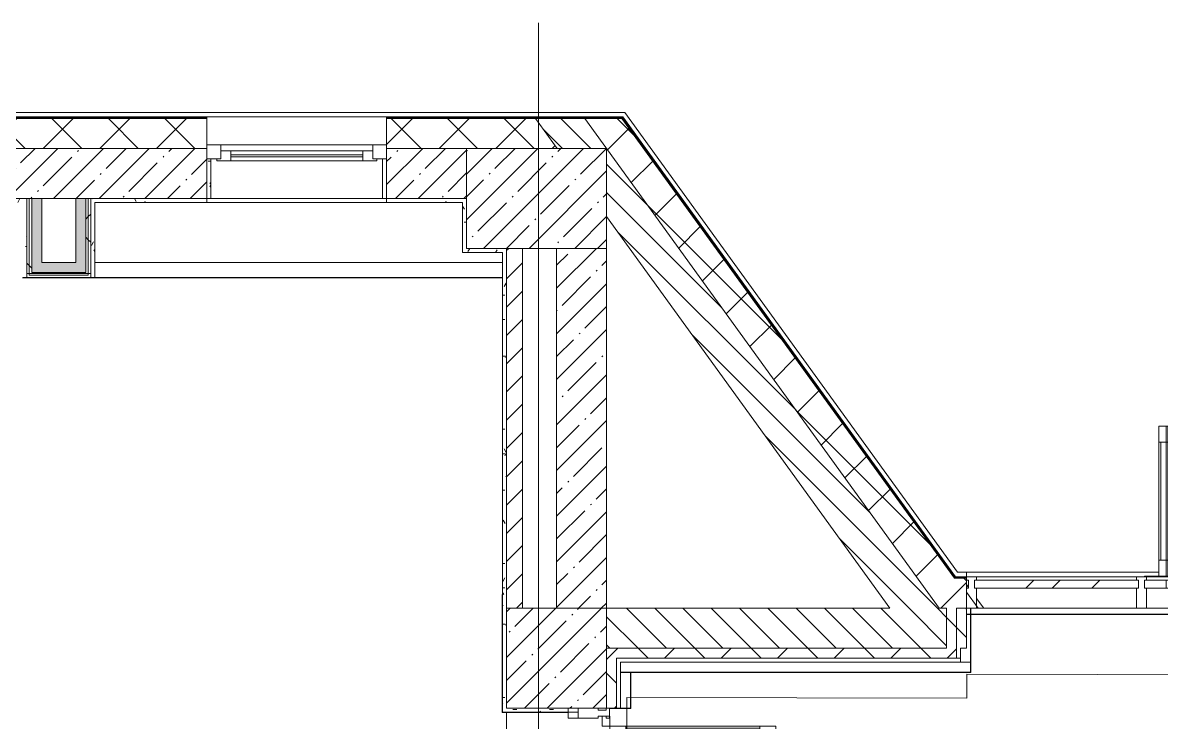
# Model space of a CAD drawing. Header units: millimetres. Extents: x -249154 to 415037, y -45458 to 354837.
# Drawn here: x 108195 to 113889, y 18394 to 21892 of the extents above; entities that cross this region are included whole.
import ezdxf

# ---------------------------------------------------------------- set-up
doc = ezdxf.new("R2010")
doc.units = ezdxf.units.MM
for name, color, linetype, lineweight in [('A-AREA-BNDY', 7, 'Continuous', 5), ('A-DETL-GENF', 7, 'Continuous', 9), ('A-FLOR', 7, 'Continuous', 9), ('A-GLAZ', 7, 'Continuous', 9), ('A-GLAZ-1', 7, 'Continuous', 5), ('A-GLAZ-CURT', 7, 'Continuous', 9), ('A-GLAZ-CURT-1', 7, 'Continuous', 5), ('A-GLAZ-CURT-2', 7, 'Continuous', 20), ('A-GLAZ-CWMG', 7, 'Continuous', 9), ('A-GLAZ-CWMG-1', 7, 'Continuous', 20), ('A-WALL', 7, 'Continuous', 5), ('I-WALL', 7, 'Continuous', 5), ('S-COLS', 7, 'Continuous', 9), ('S-COLS-1', 7, 'Continuous', 5), ('Оси', 7, 'Continuous', 9)]:
    doc.layers.add(name, color=color, linetype=linetype, lineweight=lineweight)
for name, color, linetype, lineweight, true_color in [('A-DOOR-1', 7, 'Continuous', 5, 0xc0c0c0), ('A-WALL-1', 9, 'Continuous', 5, 0x808080), ('A-WALL-FNSH-1', 9, 'Continuous', 5, 0x808080)]:
    doc.layers.add(name, color=color, linetype=linetype, lineweight=lineweight, true_color=true_color)
pattern_1 = [(45, (64.7, -136.06), (-141.42136, 141.42136), []), (135, (64.7, -136.06), (-141.42136, -141.42136), [])]
pattern_2 = [(45, (64.7, -136.06), (-114.04925, 114.04925), []), (45, (178.75, -136.06), (-114.04925, 114.04925), [201.612, -40.322, 6.706, -33.617])]
pattern_3 = [(135, (64.7, -136.06), (-70.71068, -70.71068), [])]
pattern_4 = [(0, (64.7, -136.06), (243.84, 60.96), [20.117, -162.763, 20.117, -162.763, -975.36]), (0, (64.7, -136.06), (243.84, 60.96), [-365.76, 20.117, -345.643, 20.117, -162.763, -426.72]), (0, (64.7, -136.06), (243.84, 60.96), [-914.4, 20.117, -101.803, 20.117, -284.683]), (120, (156.14, -105.58), (-174.71291, 180.691634), [20.117, -162.763, 20.117, -162.763, -975.36]), (120, (156.14, -105.58), (-174.71291, 180.691634), [-365.76, 20.117, -345.643, 20.117, -162.763, -426.72]), (120, (156.14, -105.58), (-174.71291, 180.691634), [-914.4, 20.117, -101.803, 20.117, -284.683]), (240, (186.62, 16.34), (-69.12709, -241.651634), [20.117, -162.763, 20.117, -162.763, -975.36]), (240, (186.62, 16.34), (-69.12709, -241.651634), [-365.76, 20.117, -345.643, 20.117, -162.763, -426.72]), (240, (186.62, 16.34), (-69.12709, -241.651634), [-914.4, 20.117, -101.803, 20.117, -284.683])]
pattern_5 = [(45, (64.7, -136.06), (-212.132, 212.132), []), (135, (64.7, -136.06), (-212.132, -212.132), [])]

# ---------------------------------------------------------------- blocks, each defined once
blk = doc.blocks.new('120_Окно_СКБ_1Ст - 120_Окно_СКБ_1Ст 900х2500_h_ с форточкой-22876038-Объем проектирования 1 этажа')
at = {"layer": 'A-GLAZ'}
for p, q in [((-450, -127), (-450, -57)), ((-450, -57), (-380, -57)), ((-380, -57), (-380, -127)), ((380, -87), (-380, -87)), ((-380, -87), (-380, -127)), ((-330, -137), (-330, -87)), ((330, -137), (330, -87)), ((380, -127), (380, -57)), ((380, -57), (450, -57)), ((380, -127), (380, -87)), ((450, -57), (450, -127)), ((-380, -127), (-450, -127)), ((-380, -127), (-400, -127)), ((-400, -127), (-400, -137)), ((-400, -137), (400, -137)), ((400, -137), (-400, -137)), ((450, -127), (380, -127)), ((400, -127), (380, -127)), ((400, -137), (400, -127))]:
    blk.add_line(p, q, dxfattribs=at)
at = {"layer": 'A-GLAZ-1'}
for p, q in [((450, -57), (-450, -57)), ((-330, -107), (330, -107)), ((-430, -127), (-400, -127)), ((330, -117), (-330, -117)), ((400, -127), (430, -127))]:
    blk.add_line(p, q, dxfattribs=at)
blk = doc.blocks.new('Системная панель - Стекло - 40мм-24261323-Объем проектирования 1 этажа')
at = {"layer": 'A-GLAZ-CURT-1'}
h = blk.add_hatch(dxfattribs=at)
h.set_pattern_fill('FP_94', color=256, style=0, pattern_type=2)
h.set_pattern_definition([(45, (-113500.45, -19040), (-565.6854, 565.6854), [400, -1200]), (45, (-113900.45, -19240), (-565.6854, 565.6854), [1200, -400]), (45, (-113100.45, -19440), (-565.6854, 565.6854), [400, -1200])])
h.paths.add_polyline_path([(410, -40), (410, 0), (-410, 0), (-410, -40), (400, -40)])
at = {"layer": 'A-GLAZ-CURT-2'}
for p, q in [((410, 0), (-410, 0)), ((-410, 0), (-410, -40)), ((410, -40), (410, 0)), ((-410, -40), (410, -40))]:
    blk.add_line(p, q, dxfattribs=at)
blk = doc.blocks.new('Прямоугольный импост - Импост структурный с накладкой - 160мм-V76-Объем проектирования 1 этажа')
at = {"layer": 'A-GLAZ-CWMG'}
for p, q in [((113700.4, 19257), (112900.4, 19257)), ((113700.4, 19100), (112936, 19100))]:
    blk.add_line(p, q, dxfattribs=at)
blk = doc.blocks.new('Дверь_Витражная_СКБ_2Ст - ВН-5-31911725-Объем проектирования 1 этажа')
at = {"layer": 'A-DETL-GENF'}
for p, q in [((-788, 770), (-743, 770)), ((-788, 770), (-788, 20)), ((-743, 770), (-788, 770)), ((-788, 770), (-788, 20)), ((-743, 770), (-743, 20)), ((-743, 20), (-743, 770)), ((752, 774), (707, 774)), ((707, 774), (707, 20)), ((752, 774), (707, 774)), ((707, 774), (707, 20)), ((752, 774), (752, 20)), ((752, 20), (752, 774)), ((-788, 690), (-743, 690)), ((-778, 690), (-778, 100)), ((-734, 690), (-734, 100)), ((698, 694), (698, 100)), ((752, 694), (707, 694)), ((742, 694), (742, 100)), ((-788, 100), (-743, 100)), ((752, 100), (707, 100)), ((-860, 20), (-860, 17)), ((-752, 20), (-860, 20)), ((-752, 20), (-860, 20)), ((-860, 20), (-860, 17)), ((-743, 20), (-788, 20)), ((-788, 20), (-743, 20)), ((-752, 17), (-752, 20)), ((-752, 17), (-752, 20)), ((707, 20), (752, 20)), ((707, 20), (752, 20)), ((752, 17), (752, 20)), ((752, 20), (860, 20)), ((752, 20), (752, 17)), ((860, 20), (752, 20)), ((860, 20), (860, 17)), ((860, 17), (860, 20))]:
    blk.add_line(p, q, dxfattribs=at)
at = {"layer": 'A-DOOR-1'}
for p, q in [((-752, 770), (-752, 20)), ((752, 774), (752, 20)), ((-752, 0), (-860, 0)), ((-860, 0), (-860, -40)), ((-752, -40), (-752, 0)), ((860, 0), (752, 0)), ((752, 0), (752, -40)), ((860, -40), (860, 0)), ((-860, -40), (-752, -40)), ((752, -40), (860, -40))]:
    blk.add_line(p, q, dxfattribs=at)
for centre, radius, start, end in [((-752, 20), 750, 360, 90), ((752, 20), 754, 90, 180)]:
    blk.add_arc(centre, radius, start, end, dxfattribs=at)
blk = doc.blocks.new('Прямоугольный импост - Импост структурный с накладкой - 160мм-24260934-Объем проектирования 1 этажа')
at = {"layer": 'A-GLAZ-CWMG'}
for p, q in [((115450.4, 19257), (113750.4, 19257)), ((115352.4, 19240), (113848.4, 19240)), ((115352.4, 19200), (113848.4, 19200)), ((115450.4, 19100), (113750.4, 19100))]:
    blk.add_line(p, q, dxfattribs=at)
blk = doc.blocks.new('Прямоугольный импост - Импост структурный с накладкой - 160мм-18693360-Объем проектирования 1 этажа')
at = {"layer": 'A-GLAZ-CWMG-1'}
for p, q in [((-25, 40), (-25, 140)), ((-25, 140), (25, 140)), ((25, 140), (25, 40)), ((-15, 40), (-25, 40)), ((-25, -17), (-25, 0)), ((-25, 0), (-15, 0)), ((-15, 0), (-15, 40)), ((25, 0), (25, -17)), ((25, -17), (-25, -17))]:
    blk.add_line(p, q, dxfattribs=at)
blk = doc.blocks.new('BSC_Колонна _Прямоугольная - 500х500-21690934-Объем проектирования 1 этажа')
at = {"layer": 'S-COLS-1'}
h = blk.add_hatch(dxfattribs=at)
h.set_pattern_fill('FP_96', color=256, style=0, pattern_type=2)
h.set_pattern_definition([(45, (-110800, -18850), (-114.04925, 114.04925), []), (45, (-110685.95, -18850), (-114.04925, 114.04925), [201.613, -40.323, 6.706, -33.617])])
h.paths.add_polyline_path([(0, -250), (250, -249.7), (250, 250), (-250, 250), (-250, -250), (-233.1, -250)])
for p, q in [((250, 250), (-250, 250)), ((-250, 250), (-250, -250)), ((250, -250), (250, 250)), ((-250, -250), (250, -250))]:
    blk.add_line(p, q, dxfattribs=at)
blk = doc.blocks.new('Дверь_Витражная_остекление_ - ВВ-15 остекление-32355915-Объем проектирования 1 этажа')
at = {"layer": 'A-DETL-GENF'}
for p, q in [((885, 860), (840, 860)), ((840, 860), (840, 20)), ((885, 860), (840, 860)), ((840, 860), (840, 20)), ((885, 860), (885, 20)), ((885, 20), (885, 860)), ((-835, 850), (-790, 850)), ((-835, 850), (-835, 20)), ((-790, 850), (-835, 850)), ((-835, 850), (-835, 20)), ((-790, 850), (-790, 20)), ((-790, 20), (-790, 850)), ((-835, 770), (-790, 770)), ((-825, 770), (-825, 100)), ((-781, 770), (-781, 100)), ((831, 780), (831, 100)), ((885, 780), (840, 780)), ((875, 780), (875, 100)), ((-835, 100), (-790, 100)), ((885, 100), (840, 100)), ((-790, 20), (-835, 20)), ((-835, 20), (-790, 20))]:
    blk.add_line(p, q, dxfattribs=at)
at = {"layer": 'A-DOOR-1'}
for p, q in [((835, 860), (835, 20)), ((-835, 850), (-835, 20)), ((-835, 20), (-885, 20)), ((-885, 20), (-885, -20)), ((-835, -20), (-835, 20)), ((885, 20), (835, 20)), ((835, 20), (835, -20)), ((885, -20), (885, 20)), ((-885, -20), (-835, -20)), ((835, -20), (885, -20))]:
    blk.add_line(p, q, dxfattribs=at)
for centre, radius, start, end in [((835, 20), 840, 90, 180), ((-835, 20), 830, 360, 90)]:
    blk.add_arc(centre, radius, start, end, dxfattribs=at)
blk = doc.blocks.new('Прямоугольный импост - Импост структурный с накладкой - 160мм-32356289-Объем проектирования 1 этажа')
at = {"layer": 'A-GLAZ-CWMG-1'}
for p, q in [((-25, 140), (25, 140)), ((25, 140), (25, 40)), ((-15, 40), (-25, 40)), ((-25, 0), (-15, 0)), ((-15, 0), (-15, 40)), ((15, 40), (15, 0)), ((25, 40), (15, 40)), ((15, 0), (25, 0)), ((25, 0), (25, -17)), ((-25, -17), (-25, -3)), ((25, -17), (-25, -17))]:
    blk.add_line(p, q, dxfattribs=at)
blk = doc.blocks.new('Прямоугольный импост - Импост структурный с накладкой - 160мм-22960065-Объем проектирования 1 этажа')
at = {"layer": 'A-GLAZ-CWMG-1'}
for p, q in [((0, 140), (-50, 140)), ((-50, 140), (-50, 40)), ((0, 40), (0, 140)), ((-50, 40), (-40, 40)), ((-40, 0), (-50, 0)), ((-50, 0), (-50, -17)), ((-40, 40), (-40, 0)), ((-10, 0), (-10, 40)), ((-10, 40), (0, 40)), ((0, 0), (-10, 0)), ((0, -17), (0, 0)), ((-50, -17), (0, -17))]:
    blk.add_line(p, q, dxfattribs=at)
blk = doc.blocks.new('BSC_Колонна _Прямоугольная - 700х500-V183-Объем проектирования 1 этажа')
at = {"layer": 'S-COLS-1'}
h = blk.add_hatch(dxfattribs=at)
h.set_pattern_fill('FP_172', color=256, style=0, pattern_type=2)
h.set_pattern_definition([(45, (-110700, -21150), (-114.04925, 114.04925), []), (45, (-110585.95, -21150), (-114.04925, 114.04925), [201.613, -40.323, 6.706, -33.617])])
h.paths.add_polyline_path([(-350, -250), (350, -250), (350, 250), (-350, 250), (-350, 0)])
for p, q in [((350, 250), (-350, 250)), ((-350, 250), (-350, -250)), ((350, -250), (350, 250)), ((-350, -250), (350, -250))]:
    blk.add_line(p, q, dxfattribs=at)
blk = doc.blocks.new('Прямоугольный импост - Импост структурный с накладкой - 190мм-32819424-Объем проектирования 1 этажа')
at = {"layer": 'A-GLAZ-CWMG-1'}
for p, q in [((0, 190), (-50, 190)), ((-50, 190), (-50, 40)), ((-50, 40), (-40, 40)), ((-40, 0), (-50, 0)), ((-50, 0), (-50, -17)), ((-40, 40), (-40, 0)), ((-10, 0), (-10, 40)), ((-10, 40), (0, 40)), ((0, 0), (-10, 0)), ((-50, -17), (0, -17)), ((0, -17), (0, -3))]:
    blk.add_line(p, q, dxfattribs=at)
blk = doc.blocks.new('Зашивка приборов отопления1 - Зашивка приборов отопления-33268338-Объем проектирования 1 этажа')
at = {"layer": 'A-WALL'}
for p, q in [((109930, 21150), (109070, 21150)), ((108490, 20829), (110530, 20829)), ((110530, 20829), (108490, 20829)), ((108490, 20754), (110530, 20754))]:
    blk.add_line(p, q, dxfattribs=at)

msp = doc.modelspace()

# ---------------------------------------------------------------- hatches: boundary and pattern name
at = {"layer": 'A-WALL'}
h = msp.add_hatch(dxfattribs=at)
h.set_pattern_fill('FP_24', color=256, style=0, pattern_type=2)
h.set_pattern_definition(pattern_1)
h.paths.add_polyline_path([(103514.7, 21263.9), (104714.7, 21263.9), (104714.7, 21413.9), (103514.7, 21413.9), (103514.7, 21350)])
h.paths.add_polyline_path([(109084.3, 21263.9), (109114.7, 21263.9), (109114.7, 21413.9), (107814.7, 21413.9), (107814.7, 21263.9)])
h.paths.add_polyline_path([(101214.7, 21263.9), (101214.7, 21413.9), (96674.7, 21413.9), (96674.7, 21263.9), (100864.7, 21263.9)])
h.paths.add_polyline_path([(106914.7, 21263.9), (106914.7, 21413.9), (105614.7, 21413.9), (105614.7, 21263.9), (106114.7, 21263.9)])
h.paths.add_polyline_path([(110414.7, 21263.9), (110867.9, 21263.9), (110759.3, 21413.9), (110014.7, 21413.9), (110014.7, 21263.9)])
h.paths.add_polyline_path([(93124.7, 21263.9), (93374.7, 21263.9), (93374.7, 21413.9), (93124.7, 21413.9), (93124.7, 21321.3)])
h.paths.add_polyline_path([(111147.3, 21263.9), (111299.8, 21263.9), (111191.3, 21413.9), (111006.2, 21413.9), (111114.7, 21263.9)])
h = msp.add_hatch(dxfattribs=at)
h.set_pattern_fill('FP_2', color=256, style=0, pattern_type=2)
h.set_pattern_definition(pattern_3)
h.paths.add_polyline_path([(111114.7, 21263.9), (111006.2, 21413.9), (110759.3, 21413.9), (110867.9, 21263.9)])
h.paths.add_polyline_path([(112694.6, 18963.9), (112778.5, 18963.9), (111114.7, 21263.9), (111114.7, 20922.7), (112531.7, 18963.9)])
h = msp.add_hatch(dxfattribs=at)
h.set_pattern_fill('FP_24', color=256, style=0, pattern_type=2)
h.set_pattern_definition(pattern_1)
h.paths.add_polyline_path([(112915.2, 18963.9), (112963.7, 18963.9), (112865.2, 19100.1), (112885.2, 18963.9)])
h.paths.add_polyline_path([(112778.5, 18963.9), (112815.2, 18963.9), (112815.2, 19169.2), (111299.8, 21263.9), (111114.7, 21263.9), (112694.6, 19079.9)])
h = msp.add_hatch(dxfattribs=at)
h.set_pattern_fill('FP_24', color=256, style=0, pattern_type=2)
h.set_pattern_definition(pattern_1)
h.paths.add_polyline_path([(115615.2, 18963.9), (118266.7, 18963.9), (118266.7, 19113.9), (115565.2, 19113.9), (115565.2, 18963.9), (115595.2, 18963.9)])
h.paths.add_polyline_path([(112885.2, 18963.9), (112865.2, 19100.1), (112865.2, 18963.9), (112870.5, 18963.9)])
h.paths.add_polyline_path([(120916.7, 18963.9), (120924.7, 18963.9), (120924.7, 19113.9), (119482.7, 19113.9), (119482.7, 18963.9), (120431.1, 18963.9)])
h.paths.add_polyline_path([(112965.2, 18963.9), (112973.5, 18963.9), (112955.2, 18988.9), (112963.7, 18967.7)])
h.paths.add_polyline_path([(112921, 19022.9), (112922.2, 19034.8), (112915.2, 19044.7), (112915.2, 19113.9), (112856.7, 19111.8), (112915.2, 19031)])
h = msp.add_hatch(dxfattribs=at)
h.set_pattern_fill('FP_2', color=256, style=0, pattern_type=2)
h.set_pattern_definition(pattern_3)
h.paths.add_polyline_path([(117874.7, 18763.9), (117874.7, 18963.9), (116165.2, 18963.9), (116165.2, 18763.9), (117852.3, 18763.9)])
h.paths.add_polyline_path([(115615.2, 18763.9), (115615.2, 18963.9), (115565.2, 18963.9), (115565.2, 18763.9), (115597.8, 18763.9)])
h.paths.add_polyline_path([(111482.1, 18763.9), (112815.2, 18763.9), (112815.2, 18963.9), (111114.7, 18963.9), (111114.7, 18763.9), (111244.1, 18763.9)])
h.paths.add_polyline_path([(112865.2, 18763.9), (112915.2, 18763.9), (112915.2, 18963.9), (112865.2, 18963.9), (112865.2, 18872.7)])
at = {"layer": 'I-WALL'}
h = msp.add_hatch(dxfattribs=at)
h.set_pattern_fill('FP_1', color=256, style=0, pattern_type=2)
h.set_pattern_definition(pattern_2)
h.paths.add_polyline_path([(100864.7, 21013.9), (101214.7, 21013.9), (101214.7, 21263.9), (100864.7, 21263.9), (100864.7, 21017.3)])
h.paths.add_polyline_path([(110014.7, 21013.9), (110414.7, 21013.9), (110414.7, 21263.9), (110014.7, 21263.9), (110014.7, 21056.3)])
h.paths.add_polyline_path([(109114.7, 21013.9), (109114.7, 21263.9), (107814.7, 21263.9), (107814.7, 21013.9), (109084.3, 21013.9)])
h.paths.add_polyline_path([(103514.7, 21013.9), (104714.7, 21013.9), (104714.7, 21263.9), (103514.7, 21263.9), (103514.7, 21056.3)])
h.paths.add_polyline_path([(106114.7, 21013.9), (106914.7, 21013.9), (106914.7, 21263.9), (106114.7, 21263.9), (106114.7, 21056.3)])
h = msp.add_hatch(dxfattribs=at)
h.set_pattern_fill('FP_191', color=256, style=0, pattern_type=2)
h.set_pattern_definition(pattern_4)
h.paths.add_polyline_path([(109114.7, 21013.9), (109134.7, 21014.7), (109134.7, 21211.9), (109114.7, 21211.9), (109114.7, 21056.3)])
h = msp.add_hatch(dxfattribs=at)
h.set_pattern_fill('FP_191', color=256, style=0, pattern_type=2)
h.set_pattern_definition(pattern_4)
h.paths.add_polyline_path([(109994.7, 21013.9), (110014.7, 21013.9), (110014.7, 21211.9), (109994.7, 21211.9), (109994.7, 21015)])
h = msp.add_hatch(dxfattribs=at)
h.set_pattern_fill('FP_191', color=256, style=0, pattern_type=2)
h.set_pattern_definition(pattern_4)
h.paths.add_polyline_path([(108194.7, 20993.9), (108214.7, 20993.9), (108214.7, 21013.9), (107814.7, 21013.9), (107814.7, 20993.9), (108193.7, 20993.9)])
h.paths.add_polyline_path([(106134.8, 20993.9), (106914.7, 20993.9), (106914.7, 21013.9), (106134.7, 21013.9), (106134.7, 20993.9)])
h = msp.add_hatch(dxfattribs=at)
h.set_pattern_fill('FP_192', color=256, style=0, pattern_type=2)
h.set_pattern_definition(pattern_5)
h.paths.add_polyline_path([(108226.9, 20637.9), (108227.2, 20637.9), (108227.2, 21013.9), (108214.7, 21013.9), (108214.7, 20637.9)])
h = msp.add_hatch(dxfattribs=at)
h.set_pattern_fill('FP_192', color=256, style=0, pattern_type=2)
h.set_pattern_definition(pattern_5)
h.paths.add_polyline_path([(108234.7, 20637.9), (108239.7, 20637.9), (108239.7, 21013.9), (108227.2, 21013.9), (108227.2, 20637.9)])
for points in [[(108289.7, 20642.9), (108289.7, 21013.9), (108239.7, 21013.9), (108239.7, 20642.9)], [(108459.7, 20692.9), (108509.7, 20692.9), (108509.7, 21013.9), (108459.7, 21013.9), (108459.7, 20743.9)], [(108459.7, 20642.9), (108509.7, 20642.9), (108509.7, 20692.9), (108289.7, 20692.9), (108289.7, 20642.9), (108310.6, 20642.9)]]:
    msp.add_hatch(color=256, dxfattribs=at).paths.add_polyline_path(points)
h = msp.add_hatch(dxfattribs=at)
h.set_pattern_fill('FP_192', color=256, style=0, pattern_type=2)
h.set_pattern_definition(pattern_5)
h.paths.add_polyline_path([(108509.7, 20642.9), (108522.2, 20643.6), (108522.2, 21013.9), (108509.7, 21013.9), (108509.7, 20692)])
h = msp.add_hatch(dxfattribs=at)
h.set_pattern_fill('FP_192', color=256, style=0, pattern_type=2)
h.set_pattern_definition(pattern_5)
h.paths.add_polyline_path([(108534.7, 20637.9), (108534.7, 21013.9), (108522.2, 21013.9), (108522.2, 20637.9), (108529.7, 20637.9)])
h = msp.add_hatch(dxfattribs=at)
h.set_pattern_fill('FP_191', color=256, style=0, pattern_type=2)
h.set_pattern_definition(pattern_4)
h.paths.add_polyline_path([(110414.7, 21013.9), (110014.7, 21013.9), (110014.7, 20993.9), (110394.7, 20994.9)])
h.paths.add_polyline_path([(110394.7, 20993.9), (110414.7, 20993.9), (110414.7, 21013.9)])
h.paths.add_polyline_path([(108685.1, 20993.9), (109114.7, 20993.9), (109114.7, 21013.9), (108534.7, 21013.9), (108534.7, 20993.9), (108568.5, 20993.9)])
h = msp.add_hatch(dxfattribs=at)
h.set_pattern_fill('FP_191', color=256, style=0, pattern_type=2)
h.set_pattern_definition(pattern_4)
h.paths.add_polyline_path([(108214.7, 20637.9), (108214.7, 20993.9), (108194.7, 20993.9), (108194.7, 20637.9)])
h = msp.add_hatch(dxfattribs=at)
h.set_pattern_fill('FP_191', color=256, style=0, pattern_type=2)
h.set_pattern_definition(pattern_4)
h.paths.add_polyline_path([(108534.7, 20617.9), (108554.7, 20617.9), (108554.7, 20993.9), (108534.7, 20993.9), (108534.7, 20630.4)])
h = msp.add_hatch(dxfattribs=at)
h.set_pattern_fill('FP_191', color=256, style=0, pattern_type=2)
h.set_pattern_definition(pattern_4)
h.paths.add_polyline_path([(110414.7, 20743.9), (110414.7, 20993.9), (110394.7, 20993.9), (110394.7, 20743.9)])
h = msp.add_hatch(dxfattribs=at)
h.set_pattern_fill('FP_191', color=256, style=0, pattern_type=2)
h.set_pattern_definition(pattern_4)
h.paths.add_polyline_path([(110471, 20743.9), (110593.7, 20743.9), (110593.7, 20763.9), (110414.7, 20763.9), (110414.7, 20743.9)])
h = msp.add_hatch(dxfattribs=at)
h.set_pattern_fill('FP_191', color=256, style=0, pattern_type=2)
h.set_pattern_definition(pattern_4)
h.paths.add_polyline_path([(110594.7, 18973.9), (110614.7, 18973.9), (110614.7, 20763.9), (110594.7, 20763.9), (110594.7, 18983.9)])
h = msp.add_hatch(dxfattribs=at)
h.set_pattern_fill('FP_22', color=256, style=0, pattern_type=2)
h.set_pattern_definition([(45, (64.7, -136.06), (-70.71068, 70.71068), [])])
h.paths.add_polyline_path([(110614.7, 18963.9), (110694.7, 18963.9), (110694.7, 20763.9), (110614.7, 20763.9), (110614.7, 18983.9)])
h = msp.add_hatch(dxfattribs=at)
h.set_pattern_fill('FP_1', color=256, style=0, pattern_type=2)
h.set_pattern_definition(pattern_2)
h.paths.add_polyline_path([(110931.7, 18963.9), (111114.7, 18963.9), (111114.7, 20763.9), (110864.7, 20763.9), (110864.7, 18963.9)])
h = msp.add_hatch(dxfattribs=at)
h.set_pattern_fill('FP_192', color=256, style=0, pattern_type=2)
h.set_pattern_definition(pattern_5)
h.paths.add_polyline_path([(108459.7, 20637.9), (108522.2, 20637.9), (108522.2, 20642.9), (108239.7, 20642.9), (108239.7, 20637.9), (108421.7, 20637.9)])
h = msp.add_hatch(dxfattribs=at)
h.set_pattern_fill('FP_24', color=256, style=0, pattern_type=2)
h.set_pattern_definition(pattern_1)
h.paths.add_polyline_path([(112865.2, 18763.9), (112865, 19100.3), (112815.2, 19169.2), (112815.2, 18763.9)])
h = msp.add_hatch(dxfattribs=at)
h.set_pattern_fill('FP_191', color=256, style=0, pattern_type=2)
h.set_pattern_definition(pattern_4)
h.paths.add_polyline_path([(110613.7, 18463.9), (110613.7, 18973.9), (110593.7, 18973.9), (110593.7, 18463.9)])
h = msp.add_hatch(dxfattribs=at)
h.set_pattern_fill('FP_24', color=256, style=0, pattern_type=2)
h.set_pattern_definition(pattern_1)
h.paths.add_polyline_path([(111164.7, 18463.9), (111164.7, 18763.9), (111114.7, 18762.9), (111114.7, 18463.9), (111147.3, 18463.9)])
h = msp.add_hatch(dxfattribs=at)
h.set_pattern_fill('FP_24', color=256, style=0, pattern_type=2)
h.set_pattern_definition(pattern_1)
h.paths.add_polyline_path([(112865.2, 18713.9), (112865.2, 18763.9), (111164.7, 18763.9), (111164.7, 18713.9), (112815.2, 18713.9)])
h = msp.add_hatch(dxfattribs=at)
h.set_pattern_fill('FP_191', color=256, style=0, pattern_type=2)
h.set_pattern_definition(pattern_4)
h.paths.add_polyline_path([(110921.7, 18463.9), (110971.7, 18450.6), (110971.7, 18463.9), (110931.7, 18463.9)])
h.paths.add_polyline_path([(110936.9, 18443.9), (110931.7, 18446.2), (110921.7, 18446.7), (110921.7, 18463.9), (110593.7, 18463.9), (110594.7, 18443.9), (110931.7, 18443.9)])

# ---------------------------------------------------------------- linework, layer by layer
msp.add_lwpolyline([(112915.2, 18935), (115565.2, 18935)])
at = {"layer": 'A-AREA-BNDY', "flags": 128}
msp.add_lwpolyline([(115524.5, 18628.3), (112916.5, 18634.5), (112916.2, 18513.5), (111215.8, 18517.5), (111215.3, 18338), (111091.3, 18338.2), (111086.2, 16171.8), (115629.7, 16161.1), (115639.7, 16161.1), (115639.9, 16250.1), (117778.4, 16245), (117783.7, 18502), (116266.2, 18505.6), (116265.5, 18205.6), (115523.5, 18207.3)], close=True, dxfattribs=at)
at = {"layer": 'A-FLOR'}
for p, q in [((110864.7, 20763.9), (110864.7, 18963.9)), ((108193.7, 20616.9), (108554.7, 20616.9)), ((110594.7, 19033.9), (110594.7, 18983.9)), ((110594.7, 18983.9), (110593.7, 18983.9)), ((110593.7, 18983.9), (110593.7, 18443.9)), ((112935.2, 18963.9), (112963.7, 18963.9)), ((112935.2, 18693.9), (112935.2, 18963.9)), ((112967.4, 18963.9), (115515.2, 18963.9)), ((111184.7, 18693.9), (112935.2, 18693.9)), ((111184.7, 18463.9), (111184.7, 18686)), ((111071.7, 18463.9), (111111.7, 18463.9)), ((111128.7, 18423.9), (111128.7, 18463.9)), ((111128.7, 18463.9), (111184.7, 18463.9)), ((110593.7, 18443.9), (110921.7, 18443.9)), ((110614.7, 13863.9), (110614.7, 18443.9))]:
    msp.add_line(p, q, dxfattribs=at)
at = {"layer": 'A-WALL'}
for p, q in [((96634.7, 21443.9), (111206.6, 21443.9)), ((109114.7, 21416.9), (107814.7, 21416.9)), ((109114.7, 21413.9), (107814.7, 21413.9)), ((109114.7, 21421.9), (110014.7, 21421.9)), ((110014.7, 21416.9), (111199, 21416.9)), ((110014.7, 21413.9), (111191.3, 21413.9)), ((110759.3, 21413.9), (110867.9, 21263.9)), ((112855.2, 19113.9), (111191.3, 21413.9)), ((112856.7, 19116.9), (111192.9, 21416.9)), ((111206.6, 21443.9), (112870.5, 19143.9)), ((107814.7, 21263.9), (109114.7, 21263.9)), ((110014.7, 21263.9), (110414.7, 21263.9)), ((108214.7, 20617.9), (108214.7, 21013.9)), ((108227.2, 20630.4), (108227.2, 21013.9)), ((108239.7, 20642.9), (108239.7, 21013.9)), ((108509.7, 21013.9), (108509.7, 20642.9)), ((108522.2, 21013.9), (108522.2, 20630.4)), ((108534.7, 21013.9), (108534.7, 20617.9)), ((109114.7, 20993.9), (108554.7, 20993.9)), ((110014.7, 20993.9), (110394.7, 20993.9)), ((110394.7, 20993.9), (110394.7, 20743.9)), ((110594.7, 20743.9), (110394.7, 20743.9)), ((110594.7, 18973.9), (110594.7, 20743.9)), ((108522.2, 20630.4), (108227.2, 20630.4)), ((108509.7, 20642.9), (108239.7, 20642.9)), ((112870.5, 19143.9), (113877.2, 19143.9)), ((112915.2, 19121.9), (112915.2, 19143.9)), ((112915.2, 19113.9), (112855.2, 19113.9)), ((112915.2, 19116.9), (112856.7, 19116.9)), ((112915.2, 19082.2), (112925.2, 19068.4)), ((112815.2, 18763.9), (112815.2, 18963.9)), ((112865.2, 18963.9), (112865.2, 18763.9)), ((112865.2, 18963.9), (112967.4, 18963.9)), ((112965.2, 19013.1), (113000.7, 18963.9)), ((111164.7, 18713.9), (111164.7, 18463.9)), ((112865.2, 18713.9), (111164.7, 18713.9))]:
    msp.add_line(p, q, dxfattribs=at)
at = {"layer": 'A-WALL-1'}
for p, q in [((109114.7, 20993.9), (109114.7, 21413.9)), ((110014.7, 21413.9), (110014.7, 20993.9)), ((112778.5, 18963.9), (111006.2, 21413.9)), ((109134.7, 21211.9), (109114.7, 21211.9)), ((109134.7, 21013.9), (109134.7, 21211.9)), ((109994.7, 21211.9), (109994.7, 21013.9)), ((110014.7, 21211.9), (109994.7, 21211.9)), ((107794.7, 21013.9), (108509.7, 21013.9)), ((108289.7, 20692.9), (108289.7, 21013.9)), ((108459.7, 21013.9), (108459.7, 20692.9)), ((108509.7, 21013.9), (109134.7, 21013.9)), ((110414.7, 21013.9), (109994.7, 21013.9)), ((111114.7, 20922.7), (112531.7, 18963.9)), ((110614.7, 20763.9), (110614.7, 18963.9)), ((110694.7, 18963.9), (110694.7, 20763.9)), ((111114.7, 18963.9), (111114.7, 20763.9)), ((108459.7, 20692.9), (108289.7, 20692.9)), ((108194.7, 20617.9), (108534.7, 20617.9)), ((108534.7, 20637.9), (108214.7, 20637.9)), ((108554.7, 20617.9), (108554.7, 20655.4)), ((112915.2, 19044.7), (112915.2, 19113.9)), ((110594.7, 18973.9), (110593.7, 18973.9)), ((110613.7, 18463.9), (110613.7, 18973.9)), ((110613.7, 18973.9), (110614.7, 18973.9)), ((112531.7, 18963.9), (111114.7, 18963.9)), ((112815.2, 18963.9), (112778.5, 18963.9)), ((112915.2, 18763.9), (112915.2, 18963.9)), ((112815.2, 18763.9), (111114.7, 18763.9)), ((112885.2, 18763.9), (112915.2, 18763.9)), ((112885.2, 18713.9), (112885.2, 18763.9)), ((110971.7, 18443.9), (110971.7, 18463.9)), ((111114.7, 18463.9), (111128.7, 18463.9)), ((110593.7, 18443.9), (110593.7, 18442.9)), ((110921.7, 18443.9), (110971.7, 18443.9))]:
    msp.add_line(p, q, dxfattribs=at)
at = {"layer": 'A-WALL-FNSH-1'}
for p, q in [((109114.7, 21421.9), (107814.7, 21421.9)), ((109114.7, 21413.9), (109114.7, 21421.9)), ((111195.4, 21421.9), (110014.7, 21421.9)), ((110014.7, 21421.9), (110014.7, 21413.9)), ((112859.2, 19121.9), (111195.4, 21421.9)), ((109135.7, 21211.9), (109134.7, 21211.9)), ((109135.7, 21013.9), (109135.7, 21211.9)), ((109993.7, 21211.9), (109993.7, 21013.9)), ((109994.7, 21211.9), (109993.7, 21211.9)), ((109134.7, 21013.9), (109135.7, 21013.9)), ((109993.7, 21013.9), (109994.7, 21013.9)), ((108554.7, 20993.9), (108554.7, 20655.4)), ((108555.7, 20992.9), (109114.7, 20992.9)), ((108555.7, 20655.4), (108555.7, 20992.9)), ((109114.7, 20992.9), (109114.7, 20993.9)), ((110014.7, 20993.9), (110014.7, 20992.9)), ((110014.7, 20992.9), (110393.7, 20992.9)), ((110393.7, 20742.9), (110393.7, 20993.9)), ((110393.7, 20742.9), (110593.7, 20742.9)), ((110593.7, 20742.9), (110593.7, 19033.9)), ((108554.7, 20617.9), (108534.7, 20617.9)), ((108554.7, 20655.4), (108555.7, 20655.4)), ((108554.7, 20616.9), (108554.7, 20617.9)), ((112915.2, 19121.9), (112859.2, 19121.9)), ((112915.2, 19113.9), (112915.2, 19121.9)), ((110592.7, 19033.4), (110592.7, 18442.9)), ((110593.7, 19033.4), (110592.7, 19033.4)), ((110593.7, 19033.9), (110594.7, 19033.9)), ((110593.7, 18983.9), (110593.7, 19033.4)), ((112973.5, 18963.9), (112915.2, 19044.7)), ((111184.7, 18686), (111184.7, 18693.9)), ((112885.2, 18693.9), (112885.2, 18713.9)), ((110592.7, 18442.9), (110921.7, 18442.9)), ((110921.7, 18442.9), (110921.7, 18443.9))]:
    msp.add_line(p, q, dxfattribs=at)
at = {"layer": 'I-WALL'}
for p, q in [((109993.7, 21013.9), (109135.7, 21013.9)), ((110014.7, 20993.9), (109114.7, 20993.9)), ((108554.7, 20617.9), (110593.7, 20617.9)), ((110593.7, 20616.9), (108554.7, 20616.9)), ((112936.2, 18963.9), (112936.2, 18642.9)), ((112865.2, 18763.9), (112865.2, 18713.9)), ((112885.2, 18713.9), (112865.2, 18713.9)), ((112935.2, 18643.9), (112935.2, 18693.9)), ((111184.7, 18643.9), (112935.2, 18643.9)), ((111234.7, 18642.9), (111184.7, 18642.9)), ((111234.7, 18463.9), (111234.7, 18642.9)), ((112936.2, 18642.9), (111235.7, 18642.9)), ((111235.7, 18642.9), (111235.7, 18462.9)), ((111129.7, 18462.9), (111129.7, 18463.9)), ((111235.7, 18462.9), (111129.7, 18462.9)), ((111184.7, 18463.9), (111234.7, 18463.9))]:
    msp.add_line(p, q, dxfattribs=at)
at = {"layer": 'Оси'}
msp.add_lwpolyline([(110774.7, -2042.3), (110774.7, 2957.7), (110774.7, 16892.2), (110774.7, 21892.2)], dxfattribs=at)

# ---------------------------------------------------------------- block references
at = {"layer": 'A-DOOR-1'}
msp.add_blockref('Дверь_Витражная_СКБ_2Ст - ВН-5-31911725-Объем проектирования 1 этажа', (114665.2, 19103.9), dxfattribs=at)
at = {"layer": 'A-DOOR-1', "rotation": 270}
msp.add_blockref('Дверь_Витражная_остекление_ - ВВ-15 остекление-32355915-Объем проектирования 1 этажа', (111111.7, 17538.9), dxfattribs=at)
at = {"layer": 'A-GLAZ', "color": 3}
msp.add_blockref('120_Окно_СКБ_1Ст - 120_Окно_СКБ_1Ст 900х2500_h_ с форточкой-22876038-Объем проектирования 1 этажа', (109564.7, 21338.9), dxfattribs=at)
at = {"layer": 'A-GLAZ-CURT'}
msp.add_blockref('Системная панель - Стекло - 40мм-24261323-Объем проектирования 1 этажа', (113365.2, 19103.9), dxfattribs=at)
at = {"layer": 'A-GLAZ-CWMG'}
for name, p, rotation in [('Прямоугольный импост - Импост структурный с накладкой - 160мм-22960065-Объем проектирования 1 этажа', (112915.2, 19103.9), 180), ('Прямоугольный импост - Импост структурный с накладкой - 190мм-32819424-Объем проектирования 1 этажа', (111111.7, 18463.9), 90)]:
    msp.add_blockref(name, p, dxfattribs=dict(at, rotation=rotation))
for name in ['Прямоугольный импост - Импост структурный с накладкой - 160мм-V76-Объем проектирования 1 этажа', 'Прямоугольный импост - Импост структурный с накладкой - 160мм-24260934-Объем проектирования 1 этажа']:
    msp.add_blockref(name, (64.7, -136.1), dxfattribs=at)
at = {"layer": 'A-GLAZ-CWMG', "extrusion": (0, 0, -1)}
for name, p, rotation in [('Прямоугольный импост - Импост структурный с накладкой - 160мм-18693360-Объем проектирования 1 этажа', (-113790.2, 19103.9), 180), ('Прямоугольный импост - Импост структурный с накладкой - 160мм-32356289-Объем проектирования 1 этажа', (-111111.7, 18438.9), 270)]:
    msp.add_blockref(name, p, dxfattribs=dict(at, rotation=rotation))
at = {"layer": 'A-WALL'}
msp.add_blockref('Зашивка приборов отопления1 - Зашивка приборов отопления-33268338-Объем проектирования 1 этажа', (64.7, -136.1), dxfattribs=at)
at = {"layer": 'S-COLS'}
for name, p in [('BSC_Колонна _Прямоугольная - 700х500-V183-Объем проектирования 1 этажа', (110764.7, 21013.9)), ('BSC_Колонна _Прямоугольная - 500х500-21690934-Объем проектирования 1 этажа', (110864.7, 18713.9))]:
    msp.add_blockref(name, p, dxfattribs=at)

doc.saveas('drawing.dxf')
